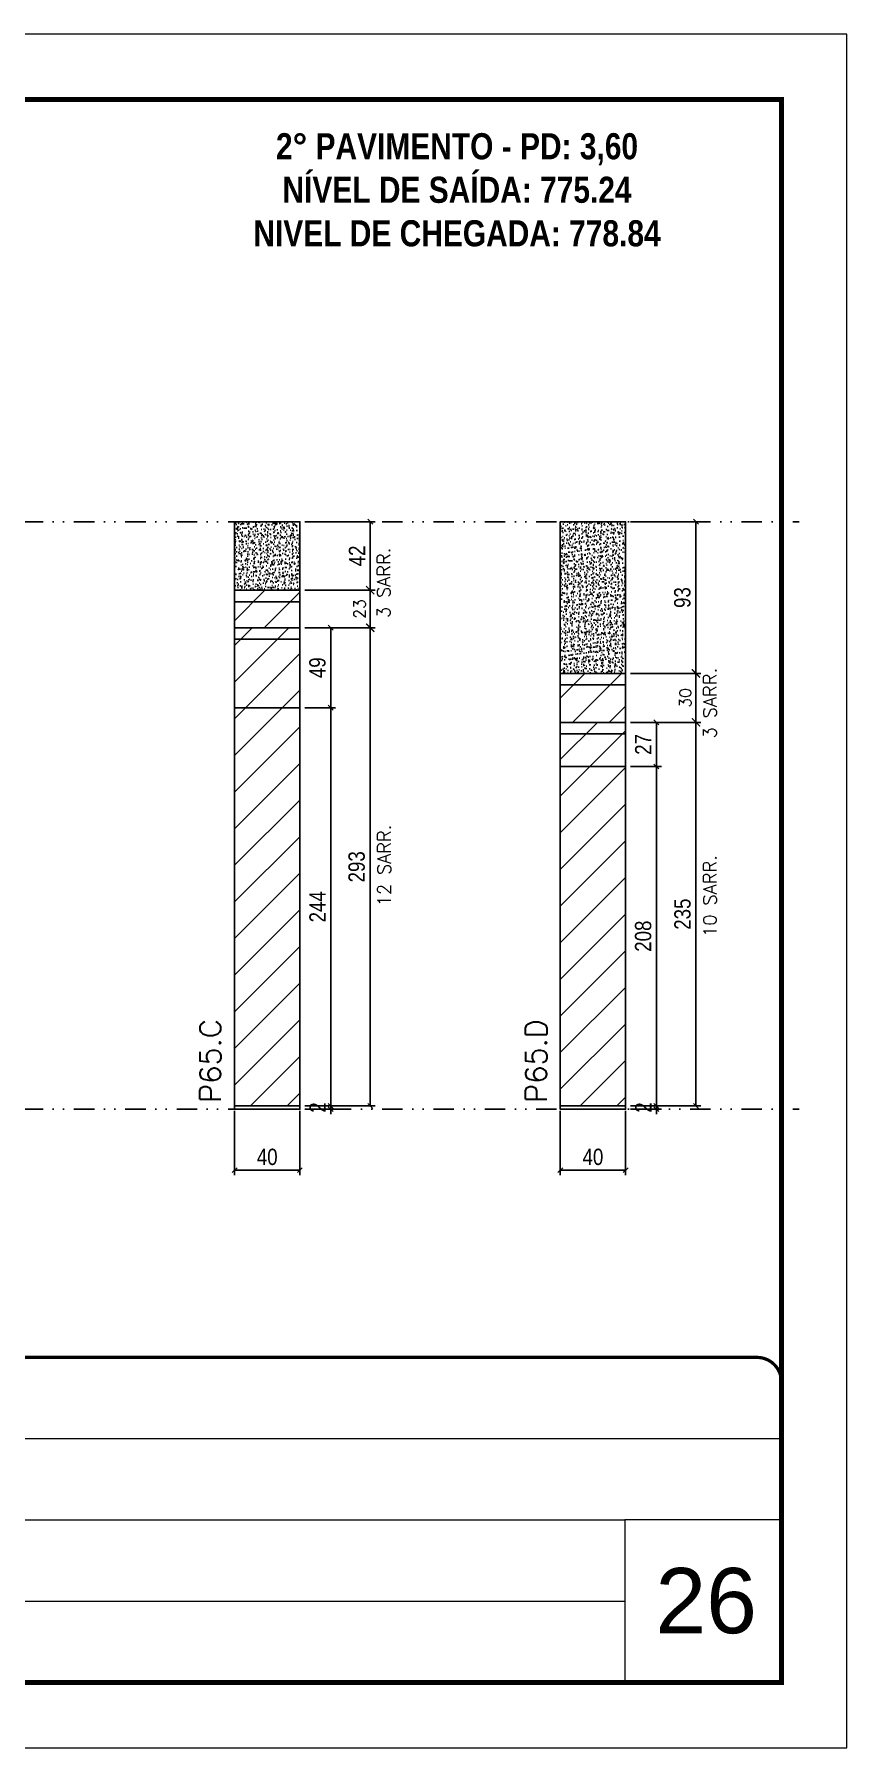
# Model space of a CAD drawing. Extents: x 2949 to 9203, y -16089 to 12527.
# Drawn here: x 5535 to 6033, y 4585 to 5635 of the extents above; entities that cross this region are included whole.
import ezdxf

# ---------------------------------------------------------------- set-up
doc = ezdxf.new("R2010")
doc.units = 0
for name, pattern in [('CONTINUO', [0]), ('DASHED', [0.75, 0.5, -0.25]), ('DIVIDE2', [0.625, 0.25, -0.125, 0, -0.125, 0, -0.125])]:
    doc.linetypes.add(name, pattern=pattern)
for name, color, linetype, lineweight in [('CARIMBO', 255, 'Continuous', 9), ('Folhas', 255, 'Continuous', 9), ('Hachura', 251, 'Continuous', 9), ('SARRAFO DE PRESSAO', 251, 'DASHED', 9), ('Texto Seção', 7, 'Continuous', 15)]:
    doc.layers.add(name, color=color, linetype=linetype, lineweight=lineweight)
for name, color, linetype in [('COTA', 241, 'Continuous'), ('NOMENCLATURA', 7, 'Continuous'), ('Nível', 160, 'Continuous'), ('Painéis', 200, 'Continuous'), ('SARR_2.2x7', 40, 'Continuous')]:
    doc.layers.add(name, color=color, linetype=linetype)
doc.styles.add('ARIAL', font='arial.ttf')
doc.styles.add('COTA TECNICA', font='techl___.ttf', dxfattribs={"height": 10})
doc.styles.add('COTA TECNICA-50', font='techl___.ttf', dxfattribs={"height": 10})
doc.styles.add('REGUA-120', font='ROMANS.shx', dxfattribs={"height": 15})
doc.styles.add('ROMANC', font='techb___.ttf', dxfattribs={"height": 2.5})
doc.styles.add('ROMANS', font='romans.shx')
doc.dimstyles.new('COTA PAINEL-50', dxfattribs={"dimtxt": 10, "dimasz": 3, "dimexe": 3, "dimexo": 3, "dimgap": 3, "dimtad": 1, "dimdec": 1, "dimzin": 12, "dimdsep": 46, "dimtxsty": 'COTA TECNICA-50', "dimblk1": 'OBLIQUE', "dimblk2": 'OBLIQUE', "dimsah": 1, "dimcen": 0.9, "dimclrd": 4, "dimclre": 4, "dimclrt": 240, "dimadec": 1, "dimazin": 3, "dimtfac": 1, "dimtdec": 1, "dimtmove": 0, "dimatfit": 3, "dimfxl": 1, "dimtolj": 1, "dimtzin": 12, "dimarcsym": 0})
doc.dimstyles.new('Cota Paínel', dxfattribs={"dimtxt": 7, "dimasz": 5, "dimexe": 3, "dimexo": 3, "dimgap": 3, "dimtad": 1, "dimdec": 1, "dimzin": 12, "dimdsep": 46, "dimtxsty": 'ROMANS', "dimblk": 'ARCHTICK', "dimcen": 0, "dimclrd": 4, "dimclre": 4, "dimclrt": 1, "dimadec": 1, "dimazin": 3, "dimtfac": 1, "dimtdec": 1, "dimtmove": 0, "dimatfit": 3, "dimldrblk": 'OBLIQUE', "dimfxl": 1, "dimtolj": 1, "dimtzin": 12, "dimarcsym": 0})
doc.dimstyles.new('PAINEL', dxfattribs={"dimtxt": 10, "dimasz": 3, "dimexe": 3, "dimexo": 3, "dimgap": 3, "dimtad": 1, "dimdec": 1, "dimzin": 12, "dimdsep": 46, "dimtxsty": 'COTA TECNICA', "dimblk1": 'OBLIQUE', "dimblk2": 'OBLIQUE', "dimsah": 1, "dimcen": 0.9, "dimclrd": 4, "dimclre": 4, "dimclrt": 240, "dimadec": 1, "dimazin": 3, "dimtfac": 1, "dimtdec": 1, "dimtmove": 0, "dimatfit": 3, "dimfxl": 1, "dimtolj": 1, "dimtzin": 12, "dimarcsym": 0})
pattern_1 = [(45, (-126061.009, -22713.47), (-11.2253202, 11.2253202), [])]

# ---------------------------------------------------------------- blocks, each defined once
blk = doc.blocks.new('9999999999')
at = {"color": 30, "linetype": 'CONTINUO'}
for p, q in [((98564.6, 34379.6), (99584, 34379.6)), ((98564.6, 34329.8), (99488, 34329.8)), ((99584, 34329.8), (99488, 34329.8)), ((99488, 34329.8), (99488, 34230.2)), ((98564.6, 34280), (99488, 34280))]:
    blk.add_line(p, q, dxfattribs=at)
at = {"color": 30, "linetype": 'CONTINUO', "const_width": 2}
blk.add_lwpolyline([(99584, 34230.2), (99584, 34414.4, 0.414214), (99569, 34429.4), (98229, 34429.4, 0.414214), (98214, 34414.4), (98214, 34245.2, 0.414214), (98229, 34230.2), (99584, 34230.2)], format="xyb", dxfattribs=at)
at = {"layer": 'Folhas'}
blk.add_lwpolyline([(98139, 34190.2), (99624, 34190.2), (99624, 35240.2), (98139, 35240.2)], close=True, dxfattribs=at)
at = {"layer": 'Folhas', "color": 30, "const_width": 3}
blk.add_lwpolyline([(98214, 34230.2), (99584, 34230.2), (99584, 35200.2), (98214, 35200.2)], close=True, dxfattribs=at)
blk = doc.blocks.new('_Oblique')
at = {"color": 0, "linetype": 'ByBlock', "lineweight": -2}
blk.add_line((-0.5, -0.5), (0.5, 0.5), dxfattribs=at)
blk = doc.blocks.new('*D857')
at = {"layer": 'COTA', "color": 4, "lineweight": -2, "transparency": 16777216}
for p, q in [((5657.6, 4975.6), (5657.6, 4936.2)), ((5697.6, 4975.6), (5697.6, 4936.2)), ((5657.6, 4939.2), (5697.6, 4939.2))]:
    blk.add_line(p, q, dxfattribs=at)
at = {"layer": 'Defpoints', "color": 0, "transparency": 16777216}
for p in [(5657.6, 4978.6), (5697.6, 4978.6), (5697.6, 4939.2)]:
    blk.add_point(p, dxfattribs=at)
at = {"layer": 'COTA', "color": 4, "lineweight": -2, "transparency": 16777216, "xscale": 3, "yscale": 3, "zscale": 3, "rotation": 180}
blk.add_blockref('_Oblique', (5657.6, 4939.2), dxfattribs=at)
at = {"layer": 'COTA', "color": 4, "lineweight": -2, "transparency": 16777216, "xscale": 3, "yscale": 3, "zscale": 3}
blk.add_blockref('_Oblique', (5697.6, 4939.2), dxfattribs=at)
at = {"layer": 'COTA', "color": 240, "transparency": 16777216, "insert": (5677.6, 4947.3), "char_height": 10, "attachment_point": 5, "style": 'COTA TECNICA'}
blk.add_mtext('\\A1;40', dxfattribs=at)
blk = doc.blocks.new('*D858')
at = {"layer": 'COTA', "color": 4, "lineweight": -2, "transparency": 16777216}
for p, q in [((5700.6, 4978.6), (5719.5, 4978.6)), ((5716.5, 4978.6), (5716.5, 4981.6)), ((5716.5, 4976.6), (5716.5, 4978.6)), ((5700.6, 4976.6), (5719.5, 4976.6)), ((5716.5, 4976.6), (5716.5, 4973.6))]:
    blk.add_line(p, q, dxfattribs=at)
at = {"layer": 'Defpoints', "color": 0, "transparency": 16777216}
for p in [(5697.6, 4978.6), (5716.5, 4978.6), (5697.6, 4976.6)]:
    blk.add_point(p, dxfattribs=at)
at = {"layer": 'COTA', "color": 4, "lineweight": -2, "transparency": 16777216, "xscale": 3, "yscale": 3, "zscale": 3}
for p, rotation in [((5716.5, 4978.6), 270), ((5716.5, 4976.6), 90)]:
    blk.add_blockref('_Oblique', p, dxfattribs=dict(at, rotation=rotation))
at = {"layer": 'COTA', "color": 240, "transparency": 16777216, "insert": (5708.5, 4977.6), "char_height": 10, "attachment_point": 5, "rotation": 90, "style": 'COTA TECNICA-50'}
blk.add_mtext('\\A1;2', dxfattribs=at)
blk = doc.blocks.new('*D864')
at = {"layer": 'COTA', "color": 4, "linetype": 'ByBlock', "lineweight": -2, "transparency": 16777216}
for p, q in [((5700.6, 5336.6), (5743.7, 5336.6)), ((5740.7, 5336.6), (5740.7, 5294.6)), ((5700.6, 5294.6), (5743.7, 5294.6))]:
    blk.add_line(p, q, dxfattribs=at)
at = {"layer": 'Defpoints', "color": 0, "linetype": 'ByBlock', "transparency": 16777216}
for p in [(5697.6, 5336.6), (5697.6, 5294.6), (5740.7, 5294.6)]:
    blk.add_point(p, dxfattribs=at)
at = {"layer": 'COTA', "color": 4, "linetype": 'ByBlock', "lineweight": -2, "transparency": 16777216, "xscale": 3, "yscale": 3, "zscale": 3}
for p, rotation in [((5740.7, 5336.6), 90), ((5740.7, 5294.6), 270)]:
    blk.add_blockref('_Oblique', p, dxfattribs=dict(at, rotation=rotation))
at = {"layer": 'COTA', "color": 240, "linetype": 'ByBlock', "transparency": 16777216, "insert": (5732.6, 5315.6), "char_height": 10, "attachment_point": 5, "rotation": 90, "style": 'COTA TECNICA'}
blk.add_mtext('\\A1;42', dxfattribs=at)
blk = doc.blocks.new('*D865')
at = {"layer": 'COTA', "color": 4, "linetype": 'ByBlock', "lineweight": -2, "transparency": 16777216}
for p, q in [((5700.6, 5271.6), (5743.7, 5271.6)), ((5740.7, 4978.6), (5740.7, 5271.6)), ((5700.6, 4978.6), (5743.7, 4978.6))]:
    blk.add_line(p, q, dxfattribs=at)
at = {"layer": 'Defpoints', "color": 0, "linetype": 'ByBlock', "transparency": 16777216}
for p in [(5697.6, 5271.6), (5740.7, 5271.6), (5697.6, 4978.6)]:
    blk.add_point(p, dxfattribs=at)
at = {"layer": 'COTA', "color": 4, "linetype": 'ByBlock', "lineweight": -2, "transparency": 16777216, "xscale": 3, "yscale": 3, "zscale": 3}
for p, rotation in [((5740.7, 5271.6), 90), ((5740.7, 4978.6), 270)]:
    blk.add_blockref('_Oblique', p, dxfattribs=dict(at, rotation=rotation))
at = {"layer": 'COTA', "color": 240, "linetype": 'ByBlock', "transparency": 16777216, "insert": (5732.4, 5125.1), "char_height": 10, "attachment_point": 5, "rotation": 90, "style": 'COTA TECNICA'}
blk.add_mtext('\\A1;293', dxfattribs=at)
blk = doc.blocks.new('*D866')
at = {"layer": 'COTA', "color": 4, "linetype": 'ByBlock', "lineweight": -2, "transparency": 16777216}
for p, q in [((5700.6, 5222.6), (5719.5, 5222.6)), ((5716.5, 4978.6), (5716.5, 5222.6)), ((5700.6, 4978.6), (5719.5, 4978.6))]:
    blk.add_line(p, q, dxfattribs=at)
at = {"layer": 'Defpoints', "color": 0, "linetype": 'ByBlock', "transparency": 16777216}
for p in [(5697.6, 5222.6), (5716.5, 5222.6), (5697.6, 4978.6)]:
    blk.add_point(p, dxfattribs=at)
at = {"layer": 'COTA', "color": 4, "linetype": 'ByBlock', "lineweight": -2, "transparency": 16777216, "xscale": 3, "yscale": 3, "zscale": 3}
for p, rotation in [((5716.5, 5222.6), 90), ((5716.5, 4978.6), 270)]:
    blk.add_blockref('_Oblique', p, dxfattribs=dict(at, rotation=rotation))
at = {"layer": 'COTA', "color": 240, "linetype": 'ByBlock', "transparency": 16777216, "insert": (5708.4, 5100.6), "char_height": 10, "attachment_point": 5, "rotation": 90, "style": 'COTA TECNICA'}
blk.add_mtext('\\A1;244', dxfattribs=at)
blk = doc.blocks.new('*D867')
at = {"layer": 'COTA', "color": 4, "linetype": 'ByBlock', "lineweight": -2, "transparency": 16777216}
for p, q in [((5700.6, 5271.6), (5719.5, 5271.6)), ((5716.5, 5222.6), (5716.5, 5271.6)), ((5700.6, 5222.6), (5719.5, 5222.6))]:
    blk.add_line(p, q, dxfattribs=at)
at = {"layer": 'Defpoints', "color": 0, "linetype": 'ByBlock', "transparency": 16777216}
for p in [(5697.6, 5271.6), (5716.5, 5271.6), (5697.6, 5222.6)]:
    blk.add_point(p, dxfattribs=at)
at = {"layer": 'COTA', "color": 4, "linetype": 'ByBlock', "lineweight": -2, "transparency": 16777216, "xscale": 3, "yscale": 3, "zscale": 3}
for p, rotation in [((5716.5, 5271.6), 90), ((5716.5, 5222.6), 270)]:
    blk.add_blockref('_Oblique', p, dxfattribs=dict(at, rotation=rotation))
at = {"layer": 'COTA', "color": 240, "linetype": 'ByBlock', "transparency": 16777216, "insert": (5708.4, 5247.1), "char_height": 10, "attachment_point": 5, "rotation": 90, "style": 'COTA TECNICA'}
blk.add_mtext('\\A1;49', dxfattribs=at)
blk = doc.blocks.new('*D859')
at = {"layer": 'COTA', "color": 4, "lineweight": -2, "transparency": 16777216}
for p, q in [((5857.1, 4975.6), (5857.1, 4936.2)), ((5897.1, 4975.6), (5897.1, 4936.2)), ((5857.1, 4939.2), (5897.1, 4939.2))]:
    blk.add_line(p, q, dxfattribs=at)
at = {"layer": 'Defpoints', "color": 0, "transparency": 16777216}
for p in [(5857.1, 4978.6), (5897.1, 4978.6), (5897.1, 4939.2)]:
    blk.add_point(p, dxfattribs=at)
at = {"layer": 'COTA', "color": 4, "lineweight": -2, "transparency": 16777216, "xscale": 3, "yscale": 3, "zscale": 3, "rotation": 180}
blk.add_blockref('_Oblique', (5857.1, 4939.2), dxfattribs=at)
at = {"layer": 'COTA', "color": 4, "lineweight": -2, "transparency": 16777216, "xscale": 3, "yscale": 3, "zscale": 3}
blk.add_blockref('_Oblique', (5897.1, 4939.2), dxfattribs=at)
at = {"layer": 'COTA', "color": 240, "transparency": 16777216, "insert": (5877.1, 4947.3), "char_height": 10, "attachment_point": 5, "style": 'COTA TECNICA'}
blk.add_mtext('\\A1;40', dxfattribs=at)
blk = doc.blocks.new('*D860')
at = {"layer": 'COTA', "color": 4, "lineweight": -2, "transparency": 16777216}
for p, q in [((5900.1, 4978.6), (5919, 4978.6)), ((5916, 4978.6), (5916, 4981.6)), ((5916, 4976.6), (5916, 4978.6)), ((5900.1, 4976.6), (5919, 4976.6)), ((5916, 4976.6), (5916, 4973.6))]:
    blk.add_line(p, q, dxfattribs=at)
at = {"layer": 'Defpoints', "color": 0, "transparency": 16777216}
for p in [(5897.1, 4978.6), (5916, 4978.6), (5897.1, 4976.6)]:
    blk.add_point(p, dxfattribs=at)
at = {"layer": 'COTA', "color": 4, "lineweight": -2, "transparency": 16777216, "xscale": 3, "yscale": 3, "zscale": 3}
for p, rotation in [((5916, 4978.6), 270), ((5916, 4976.6), 90)]:
    blk.add_blockref('_Oblique', p, dxfattribs=dict(at, rotation=rotation))
at = {"layer": 'COTA', "color": 240, "transparency": 16777216, "insert": (5908, 4977.6), "char_height": 10, "attachment_point": 5, "rotation": 90, "style": 'COTA TECNICA-50'}
blk.add_mtext('\\A1;2', dxfattribs=at)
blk = doc.blocks.new('*D868')
at = {"layer": 'COTA', "color": 4, "linetype": 'ByBlock', "lineweight": -2, "transparency": 16777216}
for p, q in [((5900.1, 5336.6), (5943.2, 5336.6)), ((5940.2, 5336.6), (5940.2, 5243.6)), ((5900.1, 5243.6), (5943.2, 5243.6))]:
    blk.add_line(p, q, dxfattribs=at)
at = {"layer": 'Defpoints', "color": 0, "linetype": 'ByBlock', "transparency": 16777216}
for p in [(5897.1, 5336.6), (5897.1, 5243.6), (5940.2, 5243.6)]:
    blk.add_point(p, dxfattribs=at)
at = {"layer": 'COTA', "color": 4, "linetype": 'ByBlock', "lineweight": -2, "transparency": 16777216, "xscale": 3, "yscale": 3, "zscale": 3}
for p, rotation in [((5940.2, 5336.6), 90), ((5940.2, 5243.6), 270)]:
    blk.add_blockref('_Oblique', p, dxfattribs=dict(at, rotation=rotation))
at = {"layer": 'COTA', "color": 240, "linetype": 'ByBlock', "transparency": 16777216, "insert": (5931.9, 5290.1), "char_height": 10, "attachment_point": 5, "rotation": 90, "style": 'COTA TECNICA'}
blk.add_mtext('\\A1;93', dxfattribs=at)
blk = doc.blocks.new('*D869')
at = {"layer": 'COTA', "color": 4, "linetype": 'ByBlock', "lineweight": -2, "transparency": 16777216}
for p, q in [((5900.1, 5213.6), (5943.2, 5213.6)), ((5940.2, 4978.6), (5940.2, 5213.6)), ((5900.1, 4978.6), (5943.2, 4978.6))]:
    blk.add_line(p, q, dxfattribs=at)
at = {"layer": 'Defpoints', "color": 0, "linetype": 'ByBlock', "transparency": 16777216}
for p in [(5897.1, 5213.6), (5940.2, 5213.6), (5897.1, 4978.6)]:
    blk.add_point(p, dxfattribs=at)
at = {"layer": 'COTA', "color": 4, "linetype": 'ByBlock', "lineweight": -2, "transparency": 16777216, "xscale": 3, "yscale": 3, "zscale": 3}
for p, rotation in [((5940.2, 5213.6), 90), ((5940.2, 4978.6), 270)]:
    blk.add_blockref('_Oblique', p, dxfattribs=dict(at, rotation=rotation))
at = {"layer": 'COTA', "color": 240, "linetype": 'ByBlock', "transparency": 16777216, "insert": (5932, 5096.1), "char_height": 10, "attachment_point": 5, "rotation": 90, "style": 'COTA TECNICA'}
blk.add_mtext('\\A1;235', dxfattribs=at)
blk = doc.blocks.new('*D870')
at = {"layer": 'COTA', "color": 4, "linetype": 'ByBlock', "lineweight": -2, "transparency": 16777216}
for p, q in [((5900.1, 5186.6), (5919, 5186.6)), ((5916, 4978.6), (5916, 5186.6)), ((5900.1, 4978.6), (5919, 4978.6))]:
    blk.add_line(p, q, dxfattribs=at)
at = {"layer": 'Defpoints', "color": 0, "linetype": 'ByBlock', "transparency": 16777216}
for p in [(5897.1, 5186.6), (5916, 5186.6), (5897.1, 4978.6)]:
    blk.add_point(p, dxfattribs=at)
at = {"layer": 'COTA', "color": 4, "linetype": 'ByBlock', "lineweight": -2, "transparency": 16777216, "xscale": 3, "yscale": 3, "zscale": 3}
for p, rotation in [((5916, 5186.6), 90), ((5916, 4978.6), 270)]:
    blk.add_blockref('_Oblique', p, dxfattribs=dict(at, rotation=rotation))
at = {"layer": 'COTA', "color": 240, "linetype": 'ByBlock', "transparency": 16777216, "insert": (5907.9, 5082.6), "char_height": 10, "attachment_point": 5, "rotation": 90, "style": 'COTA TECNICA'}
blk.add_mtext('\\A1;208', dxfattribs=at)
blk = doc.blocks.new('*D871')
at = {"layer": 'COTA', "color": 4, "linetype": 'ByBlock', "lineweight": -2, "transparency": 16777216}
for p, q in [((5900.1, 5213.6), (5919, 5213.6)), ((5916, 5186.6), (5916, 5213.6)), ((5900.1, 5186.6), (5919, 5186.6))]:
    blk.add_line(p, q, dxfattribs=at)
at = {"layer": 'Defpoints', "color": 0, "linetype": 'ByBlock', "transparency": 16777216}
for p in [(5897.1, 5213.6), (5916, 5213.6), (5897.1, 5186.6)]:
    blk.add_point(p, dxfattribs=at)
at = {"layer": 'COTA', "color": 4, "linetype": 'ByBlock', "lineweight": -2, "transparency": 16777216, "xscale": 3, "yscale": 3, "zscale": 3}
for p, rotation in [((5916, 5213.6), 90), ((5916, 5186.6), 270)]:
    blk.add_blockref('_Oblique', p, dxfattribs=dict(at, rotation=rotation))
at = {"layer": 'COTA', "color": 240, "linetype": 'ByBlock', "transparency": 16777216, "insert": (5907.9, 5200.1), "char_height": 10, "attachment_point": 5, "rotation": 90, "style": 'COTA TECNICA'}
blk.add_mtext('\\A1;27', dxfattribs=at)
blk = doc.blocks.new('_ArchTick')
at = {"color": 0, "linetype": 'ByBlock', "const_width": 0.15}
blk.add_lwpolyline([(-0.5, -0.5), (0.5, 0.5)], dxfattribs=at)
blk = doc.blocks.new('*D835')
at = {"layer": 'COTA', "color": 4, "lineweight": -2, "transparency": 16777216}
for p, q in [((5700.6, 5294.6), (5743.7, 5294.6)), ((5740.7, 5271.6), (5740.7, 5294.6)), ((5700.6, 5271.6), (5743.7, 5271.6))]:
    blk.add_line(p, q, dxfattribs=at)
at = {"layer": 'Defpoints', "color": 0, "transparency": 16777216}
for p in [(5697.6, 5294.6), (5740.7, 5294.6), (5697.6, 5271.6)]:
    blk.add_point(p, dxfattribs=at)
at = {"layer": 'COTA', "color": 4, "lineweight": -2, "transparency": 16777216, "xscale": 5, "yscale": 5, "zscale": 5}
for p, rotation in [((5740.7, 5294.6), 90), ((5740.7, 5271.6), 270)]:
    blk.add_blockref('_ArchTick', p, dxfattribs=dict(at, rotation=rotation))
at = {"layer": 'COTA', "color": 1, "transparency": 16777216, "insert": (5734.2, 5283.1), "char_height": 7, "attachment_point": 5, "rotation": 90, "style": 'ROMANS'}
blk.add_mtext('\\A1;23', dxfattribs=at)
blk = doc.blocks.new('*D861')
at = {"layer": 'COTA', "color": 4, "lineweight": -2, "transparency": 16777216}
for p, q in [((5900.1, 5243.6), (5943.2, 5243.6)), ((5940.2, 5213.6), (5940.2, 5243.6)), ((5900.1, 5213.6), (5943.2, 5213.6))]:
    blk.add_line(p, q, dxfattribs=at)
at = {"layer": 'Defpoints', "color": 0, "transparency": 16777216}
for p in [(5897.1, 5243.6), (5940.2, 5243.6), (5897.1, 5213.6)]:
    blk.add_point(p, dxfattribs=at)
at = {"layer": 'COTA', "color": 4, "lineweight": -2, "transparency": 16777216, "xscale": 5, "yscale": 5, "zscale": 5}
for p, rotation in [((5940.2, 5243.6), 90), ((5940.2, 5213.6), 270)]:
    blk.add_blockref('_ArchTick', p, dxfattribs=dict(at, rotation=rotation))
at = {"layer": 'COTA', "color": 1, "transparency": 16777216, "insert": (5933.7, 5228.6), "char_height": 7, "attachment_point": 5, "rotation": 90, "style": 'ROMANS'}
blk.add_mtext('\\A1;30', dxfattribs=at)

msp = doc.modelspace()

# ---------------------------------------------------------------- hatches: boundary and pattern name
at = {"layer": 'COTA', "linetype": 'ByBlock'}
h = msp.add_hatch(dxfattribs=at)
h.set_pattern_fill('AR-CONC', color=256, scale=0.03)
h.set_pattern_definition([(50, (-126051.5007, -23878.8456), (5.46554007, -0.47817257), [0.5715, -6.2865]), (355, (-126051.5007, -23878.8456), (-1.05730264, 5.73170536), [0.4572, -5.02921753]), (100.4514447, (-126051.045, -23878.8855), (4.40823741, 5.25353256), [0.48570026, -5.34270734]), (46.1842, (-126051.501, -23877.3216), (8.13237123, -1.26126984), [0.85725, -9.42975]), (96.6355576, (-126050.823, -23877.427), (7.122124, 7.42278374), [0.7285507, -8.01406824]), (351.184151, (-126051.501, -23877.322), (7.122124, 7.42278374), [0.685799, -7.54379196]), (21, (-126050.7387, -23877.7026), (4.54843174, -3.06795595), [0.5715, -6.2865]), (326, (-126050.7387, -23877.7026), (1.85406085, 5.52563898), [0.4572, -5.0292]), (71.451445, (-126050.3597, -23877.9583), (6.40249258, 2.45768307), [0.48570026, -5.34269813]), (37.5, (-126051.5007, -23878.8456), (0.092658098, 2.536651166), [0, -4.96824, 0, -5.1054, 0, -5.04825]), (7.5, (-126051.5007, -23878.8456), (2.004589875, 3.005417245), [0, -2.91084, 0, -4.85394, 0, -1.92405]), (327.5, (-126053.2, -23878.8456), (4.067717855, -0.17186232), [0, -1.905, 0, -5.9436, 0, -7.8867]), (317.5, (-126053.962, -23878.8456), (4.44387544, 0.76279473), [0, -2.4765, 0, -3.94716, 0, -5.6007])])
h.paths.add_polyline_path([(5657.6, 5294.57), (5697.6, 5294.57), (5697.6, 5336.57), (5657.6, 5336.57)])
h = msp.add_hatch(dxfattribs=at)
h.set_pattern_fill('AR-CONC', color=256, scale=0.03)
h.set_pattern_definition([(50, (-125851.9994, -23898.8456), (5.46554007, -0.47817257), [0.5715, -6.2865]), (355, (-125851.9994, -23898.8456), (-1.05730264, 5.73170536), [0.4572, -5.02921753]), (100.4514447, (-125851.544, -23898.8855), (4.40823741, 5.25353256), [0.48570026, -5.34270734]), (46.1842, (-125851.9994, -23897.3216), (8.13237123, -1.26126984), [0.85725, -9.42975]), (96.6355576, (-125851.322, -23897.427), (7.122124, 7.42278374), [0.7285507, -8.01406824]), (351.184151, (-125851.9994, -23897.322), (7.122124, 7.42278374), [0.685799, -7.54379196]), (21, (-125851.2374, -23897.7026), (4.54843174, -3.06795595), [0.5715, -6.2865]), (326, (-125851.2374, -23897.7026), (1.85406085, 5.52563898), [0.4572, -5.0292]), (71.451445, (-125850.8584, -23897.9583), (6.40249258, 2.45768307), [0.48570026, -5.34269813]), (37.5, (-125851.9994, -23898.8456), (0.092658098, 2.536651166), [0, -4.96824, 0, -5.1054, 0, -5.04825]), (7.5, (-125851.9994, -23898.8456), (2.004589875, 3.005417245), [0, -2.91084, 0, -4.85394, 0, -1.92405]), (327.5, (-125853.6987, -23898.8456), (4.067717855, -0.17186232), [0, -1.905, 0, -5.9436, 0, -7.8867]), (317.5, (-125854.4607, -23898.8456), (4.44387544, 0.76279473), [0, -2.4765, 0, -3.94716, 0, -5.6007])])
h.paths.add_polyline_path([(5857.1, 5243.57), (5897.1, 5243.57), (5897.1, 5336.57), (5857.1, 5336.57)])
at = {"layer": 'Hachura'}
h = msp.add_hatch(dxfattribs=at)
h.set_pattern_fill('ANSI31', color=256, scale=5)
h.paths.add_polyline_path([(5697.6, 5294.57), (5657.6, 5294.57), (5657.6, 5271.57), (5697.6, 5271.57)])
at = {"layer": 'Hachura', "linetype": 'ByBlock'}
h = msp.add_hatch(dxfattribs=at)
h.set_pattern_fill('ANSI31', color=256, scale=5)
h.set_pattern_definition(pattern_1)
h.paths.add_polyline_path([(5697.6, 5271.57), (5657.6, 5271.57), (5657.6, 5222.57), (5697.6, 5222.57)])
at = {"layer": 'Hachura'}
h = msp.add_hatch(dxfattribs=at)
h.set_pattern_fill('ANSI31', color=256, scale=5)
h.paths.add_polyline_path([(5857.1, 5243.57), (5857.1, 5213.57), (5897.1, 5213.57), (5897.1, 5243.57)])
at = {"layer": 'Hachura', "linetype": 'ByBlock'}
h = msp.add_hatch(dxfattribs=at)
h.set_pattern_fill('ANSI31', color=256, scale=5)
h.set_pattern_definition(pattern_1)
h.paths.add_polyline_path([(5697.6, 5222.57), (5657.6, 5222.57), (5657.6, 4978.57), (5697.6, 4978.57)])
h = msp.add_hatch(dxfattribs=at)
h.set_pattern_fill('ANSI31', color=256, scale=5)
h.set_pattern_definition(pattern_1)
h.paths.add_polyline_path([(5897.1, 5213.57), (5857.1, 5213.57), (5857.1, 4978.57), (5897.1, 4978.57)])

# ---------------------------------------------------------------- linework, layer by layer
at = {"layer": 'COTA', "linetype": 'ByBlock'}
for points in [[(5657.6, 5294.57), (5697.6, 5294.57), (5697.6, 5336.57), (5657.6, 5336.57)], [(5857.1, 5243.57), (5897.1, 5243.57), (5897.1, 5336.57), (5857.1, 5336.57)]]:
    msp.add_lwpolyline(points, close=True, dxfattribs=at)
at = {"layer": 'Nível', "color": 4, "linetype": 'DIVIDE2', "ltscale": 50}
for p, q in [((4993.15, 5336.57), (6003.49, 5336.57)), ((4993.15, 4976.57), (6003.49, 4976.57))]:
    msp.add_line(p, q, dxfattribs=at)
at = {"layer": 'Painéis'}
for p, q in [((5657.6, 5294.57), (5697.6, 5294.57)), ((5657.6, 5271.57), (5657.6, 5294.57)), ((5697.6, 5294.57), (5697.6, 5271.57)), ((5657.6, 5271.57), (5697.6, 5271.57)), ((5697.6, 5271.57), (5657.6, 5271.57)), ((5657.6, 5271.57), (5657.6, 5271.57)), ((5697.6, 5271.57), (5657.6, 5271.57)), ((5697.6, 5271.57), (5697.6, 5271.57)), ((5657.6, 5222.57), (5697.6, 5222.57)), ((5897.1, 5213.57), (5857.1, 5213.57)), ((5857.1, 5213.57), (5857.1, 5213.57)), ((5897.1, 5213.57), (5897.1, 5213.57)), ((5857.1, 5186.57), (5897.1, 5186.57))]:
    msp.add_line(p, q, dxfattribs=at)
for points in [[(5657.6, 4978.57), (5697.6, 4978.57), (5697.6, 5271.57), (5657.6, 5271.57)], [(5857.1, 5243.57), (5897.1, 5243.57), (5897.1, 5213.57), (5857.1, 5213.57)], [(5857.1, 4978.57), (5897.1, 4978.57), (5897.1, 5213.57), (5857.1, 5213.57)], [(5657.6, 4978.57), (5697.6, 4978.57), (5697.6, 4976.57), (5657.6, 4976.57)], [(5857.1, 4978.57), (5897.1, 4978.57), (5897.1, 4976.57), (5857.1, 4976.57)]]:
    msp.add_lwpolyline(points, close=True, dxfattribs=at)
at = {"layer": 'SARR_2.2x7'}
for p, q in [((5657.6, 5287.57), (5697.6, 5287.57)), ((5657.6, 5264.57), (5697.6, 5264.57)), ((5857.1, 5236.57), (5897.1, 5236.57)), ((5857.1, 5206.57), (5897.1, 5206.57))]:
    msp.add_line(p, q, dxfattribs=at)

# ---------------------------------------------------------------- block references
at = {"layer": 'SARRAFO DE PRESSAO', "color": 6, "linetype": 'ByBlock'}
msp.add_blockref('9999999999', (-93591.44, -29604.92), dxfattribs=at)

# ---------------------------------------------------------------- texts
at = {"layer": 'CARIMBO', "style": 'ARIAL'}
msp.add_text('26', height=40, dxfattribs=at).set_placement((5915.39, 4655.43))
at = {"layer": 'NOMENCLATURA', "color": 2, "insert": (5793.86, 5601.34), "char_height": 16, "attachment_point": 2, "style": 'ROMANC'}
msp.add_mtext_dynamic_manual_height_columns('\\P2° PAVIMENTO - PD: 3,60\\PNÍVEL DE SAÍDA: 775.24\\PNIVEL DE CHEGADA: 778.84', width=300.2766, gutter_width=1, heights=[0], dxfattribs=at)
at = {"layer": 'Texto Seção', "linetype": 'Continuous', "style": 'ROMANS'}
for s, p in [('3 SARR.', (5752.95, 5277.55)), ('3 SARR.', (5952.72, 5203.82)), ('12 SARR.', (5753.22, 5100.94)), ('10 SARR.', (5952.72, 5082.2))]:
    msp.add_text(s, height=8, rotation=90, dxfattribs=at).set_placement(p)
at = {"layer": 'Texto Seção', "char_height": 13, "width": 285.3299, "attachment_point": 7, "rotation": 90, "style": 'REGUA-120'}
for s, insert in [('P65.C', (5649.27, 4980.49)), ('P65.D', (5848.77, 4980.49))]:
    msp.add_mtext(s, dxfattribs=dict(at, insert=insert))

# ---------------------------------------------------------------- dimensions: what is measured, and where the dimension line sits
at = {"layer": 'COTA', "linetype": 'ByBlock'}
for base, p1, p2, picture, middle in [((5740.68, 5294.57), (5697.6, 5336.57), (5697.6, 5294.57), '*D864', (5732.61, 5315.57)), ((5940.19, 5243.57), (5897.1, 5336.57), (5897.1, 5243.57), '*D868', (5931.94, 5290.07)), ((5740.68, 5271.57), (5697.6, 4978.57), (5697.6, 5271.57), '*D865', (5732.44, 5125.07)), ((5716.51, 5222.57), (5697.6, 4978.57), (5697.6, 5222.57), '*D866', (5708.44, 5100.57)), ((5940.19, 5213.57), (5897.1, 4978.57), (5897.1, 5213.57), '*D869', (5931.97, 5096.07)), ((5916.01, 5186.57), (5897.1, 4978.57), (5897.1, 5186.57), '*D870', (5907.89, 5082.57))]:
    dim = msp.add_linear_dim(base=base, p1=p1, p2=p2, angle=90, dimstyle='PAINEL', dxfattribs=at)
    dim.commit()
    dim.dimension.update_dxf_attribs({"geometry": picture, "text_midpoint": middle})
at = {"layer": 'COTA'}
for base, p1, p2, picture, middle in [((5740.68, 5294.57), (5697.6, 5271.57), (5697.6, 5294.57), '*D835', (5734.18, 5283.07)), ((5940.19, 5243.57), (5897.1, 5213.57), (5897.1, 5243.57), '*D861', (5933.69, 5228.57))]:
    dim = msp.add_linear_dim(base=base, p1=p1, p2=p2, angle=90, dimstyle='Cota Paínel', dxfattribs=at)
    dim.commit()
    dim.dimension.update_dxf_attribs({"geometry": picture, "text_midpoint": middle})
at = {"layer": 'COTA', "linetype": 'ByBlock'}
for base, p1, p2, picture, middle in [((5716.51, 5271.57), (5697.6, 5222.57), (5697.6, 5271.57), '*D867', (5708.41, 5247.07)), ((5916.01, 5213.57), (5897.1, 5186.57), (5897.1, 5213.57), '*D871', (5907.94, 5200.07))]:
    dim = msp.add_linear_dim(base=base, p1=p1, p2=p2, angle=90, dimstyle='PAINEL', override={"dimtmove": 1}, dxfattribs=at)
    dim.commit()
    dim.dimension.update_dxf_attribs({"geometry": picture, "text_midpoint": middle})
at = {"layer": 'COTA'}
for base, p1, p2, picture, middle in [((5697.6, 4939.22), (5657.6, 4978.57), (5697.6, 4978.57), '*D857', (5677.6, 4947.32)), ((5897.1, 4939.22), (5857.1, 4978.57), (5897.1, 4978.57), '*D859', (5877.1, 4947.32))]:
    dim = msp.add_linear_dim(base=base, p1=p1, p2=p2, dimstyle='PAINEL', override={"dimarcsym": 2}, dxfattribs=at)
    dim.commit()
    dim.dimension.update_dxf_attribs({"geometry": picture, "text_midpoint": middle})
for base, p1, p2, picture, middle in [((5716.51, 4978.57), (5697.6, 4976.57), (5697.6, 4978.57), '*D858', (5716.51, 4977.57)), ((5916.01, 4978.57), (5897.1, 4976.57), (5897.1, 4978.57), '*D860', (5916.01, 4977.57))]:
    dim = msp.add_linear_dim(base=base, p1=p1, p2=p2, angle=90, dimstyle='COTA PAINEL-50', dxfattribs=at)
    dim.commit()
    dim.dimension.update_dxf_attribs({"geometry": picture, "text_midpoint": middle, "dimtype": 160})

doc.saveas('drawing.dxf')
